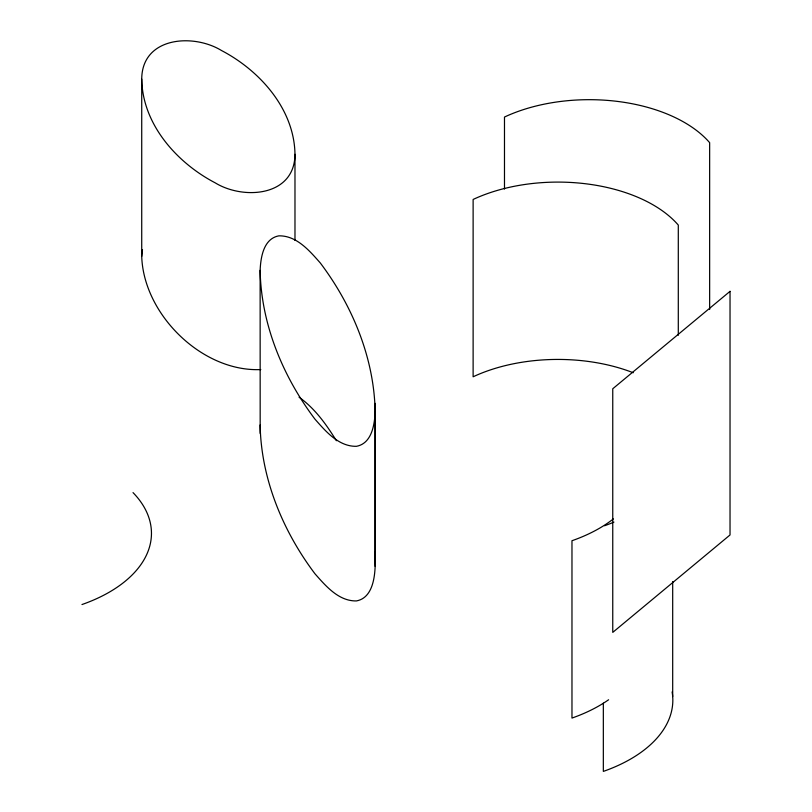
<?xml version="1.0" encoding="UTF-8"?>
<svg xmlns="http://www.w3.org/2000/svg" width="812" height="812" viewBox="0 0 812 812"><rect width="100%" height="100%" fill="white"/><g stroke="black" fill="none" stroke-linecap="round" stroke-linejoin="round"><path stroke-width="1.22" d="M260.175 433.425L260.134 270.366C260.682 257.445 263.504 238.657 278.861 235.845C296.613 235.49 309.545 250.806 320.304 262.976C352.418 305.556 374.19 358.041 375.154 411.796L375.154 566.411C374.606 579.332 371.784 598.119 356.427 600.931C338.685 601.296 325.744 585.97 314.985 573.8C282.88 531.231 261.099 478.735 260.134 424.98M375.154 411.796C374.606 424.717 371.784 443.504 356.427 446.316C338.685 446.681 325.744 431.355 314.985 419.185C282.88 376.616 261.099 324.12 260.134 270.366M260.784 369.572C202.137 372.17 143.582 314.498 141.724 256.43L141.724 79.089C141.948 36.784 193.286 33.211 221.493 50.517C259.891 70.583 294.289 109.062 294.979 154.28L294.979 240.413M141.724 256.43L142.455 249.791M294.979 154.28C294.756 196.585 243.417 200.158 215.21 182.852C176.813 162.796 142.415 124.307 141.724 79.089M299.08 397.22C314.873 408.365 326.322 424.483 336.381 440.723M374.718 552.302L375.154 566.411M709.647 309.494L709.647 142.658A134.559 77.688 0 0 0 504.485 117.04L504.485 189.084M678.294 335.275L678.294 225.076A134.559 77.688 0 0 0 473.122 199.458L473.122 376.788A134.559 77.688 0 0 1 633.218 372.738M672.691 581.544L672.691 696.564M603.336 703.141L603.336 771.4A144.191 83.25 0 0 0 672.113 691.915M375.124 403.351L375.124 557.966M133.026 492.61A144.191 83.25 0 0 1 81.971 604.544M613.933 522.106A144.191 83.25 0 0 1 604.544 525.76M613.375 518.898A144.191 83.25 0 0 1 571.973 540.731L571.973 718.072A144.191 83.25 0 0 0 608.604 699.761M730.029 291.346L612.755 388.765L612.755 632.386L730.029 534.966L730.029 291.346"/></g></svg>
